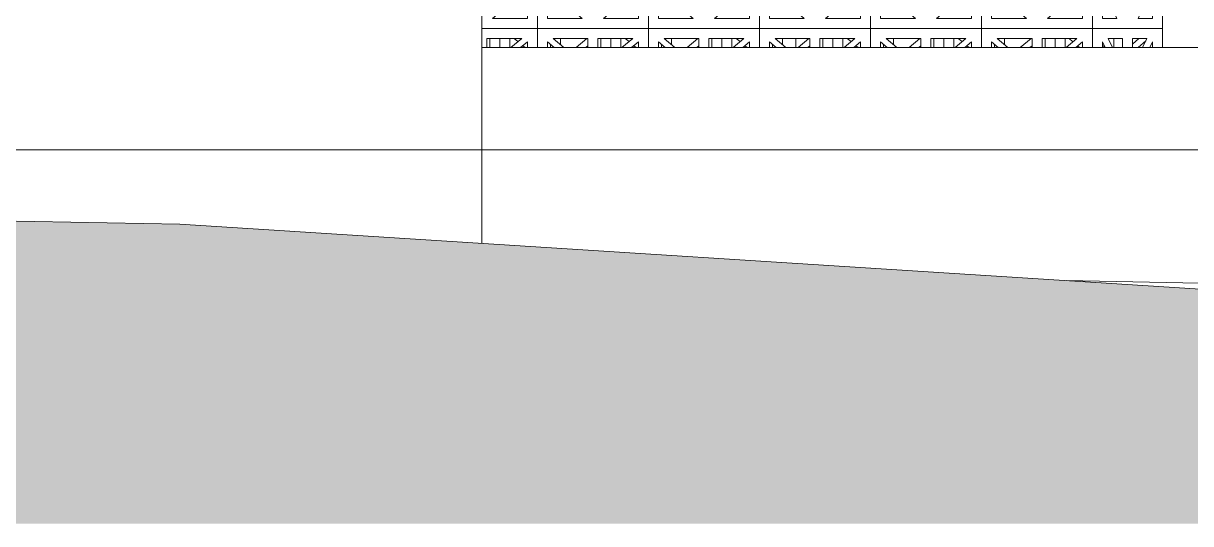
# Model space of a CAD drawing. Header units: millimetres. Extents: x -35517 to 139323, y -3702 to 5999.
# Drawn here: x 50039 to 52373, y -1145 to -145 of the extents above; entities that cross this region are included whole.
import ezdxf

# ---------------------------------------------------------------- set-up
doc = ezdxf.new("R2010")
doc.units = ezdxf.units.MM
for name, color, linetype, lineweight in [('A-DETL-GENF', 92, 'Continuous', 5), ('A-DETL-THIN', 151, 'Continuous', 5), ('A-GLAZ-CURT', 52, 'Continuous', 5), ('A-WALL', 113, 'Continuous', 9), ('C-TOPO', 7, 'Continuous', 5), ('G-ANNO-TEXT', 231, 'Continuous', 5)]:
    doc.layers.add(name, color=color, linetype=linetype, lineweight=lineweight)

# ---------------------------------------------------------------- blocks, each defined once
blk = doc.blocks.new('The BREEZEBLOCK Family1 - The BREEZEBLOCK Family1-V180-GENERAL SOUTH ELEVATION')
at = {"layer": 'A-GLAZ-CURT'}
for p, q in [((31243.6, -154.5), (31132.2, -154.5)), ((31243.6, -192.9), (31243.6, -154.5)), ((31142.6, -192.9), (31142.6, -174.5)), ((31142.6, -174.5), (31212.3, -174.5)), ((31212.3, -174.5), (31190.7, -192.9)), ((31210, -192.9), (31223.6, -181.4)), ((31223.6, -181.4), (31223.6, -192.9))]:
    blk.add_line(p, q, dxfattribs=at)
blk = doc.blocks.new('The BREEZEBLOCK Family1 - The BREEZEBLOCK Family1-V181-GENERAL SOUTH ELEVATION')
at = {"layer": 'A-GLAZ-CURT'}
for p, q in [((31243.6, -154.5), (31243.6, -192.9)), ((31465.6, -154.5), (31243.6, -154.5)), ((31465.6, -192.9), (31465.6, -154.5)), ((31263.6, -192.9), (31263.6, -181.4)), ((31263.6, -181.4), (31277.1, -192.9)), ((31274.8, -174.5), (31344.6, -174.5)), ((31296.5, -192.9), (31274.8, -174.5)), ((31344.6, -174.5), (31344.6, -192.9)), ((31364.6, -192.9), (31364.6, -174.5)), ((31364.6, -174.5), (31434.3, -174.5)), ((31434.3, -174.5), (31412.7, -192.9)), ((31432, -192.9), (31445.6, -181.4)), ((31445.6, -181.4), (31445.6, -192.9))]:
    blk.add_line(p, q, dxfattribs=at)
blk = doc.blocks.new('The BREEZEBLOCK Family1 - The BREEZEBLOCK Family1-1267695-GENERAL SOUTH ELEVATION')
at = {"layer": 'A-GLAZ-CURT'}
for p, q in [((32353.6, -154.5), (32353.6, -192.9)), ((32493.6, -154.5), (32353.6, -154.5)), ((32493.6, -192.9), (32493.6, -154.5)), ((32373.6, -192.9), (32373.6, -181.4)), ((32373.6, -181.4), (32379.1, -192.9)), ((32384.8, -174.5), (32413.6, -174.5)), ((32393.7, -192.9), (32384.8, -174.5)), ((32413.6, -174.5), (32413.6, -192.9)), ((32433.6, -192.9), (32433.6, -174.5)), ((32433.6, -174.5), (32462.3, -174.5)), ((32462.3, -174.5), (32453.4, -192.9)), ((32468, -192.9), (32473.6, -181.4)), ((32473.6, -181.4), (32473.6, -192.9))]:
    blk.add_line(p, q, dxfattribs=at)
blk = doc.blocks.new('The BREEZEBLOCK Family1 - The BREEZEBLOCK Family1-V182-GENERAL SOUTH ELEVATION')
at = {"layer": 'A-GLAZ-CURT'}
for p, q in [((31243.6, -48.5), (31132.2, -48.5)), ((31142.6, -127.7), (31142.6, -68.5)), ((31142.6, -68.5), (31212.3, -68.5)), ((31212.3, -68.5), (31142.6, -127.7)), ((31243.6, -154.5), (31243.6, -48.5)), ((31153.8, -134.5), (31223.6, -75.4)), ((31223.6, -75.4), (31223.6, -134.5)), ((31223.6, -134.5), (31153.8, -134.5)), ((31132.2, -154.5), (31243.6, -154.5))]:
    blk.add_line(p, q, dxfattribs=at)
blk = doc.blocks.new('The BREEZEBLOCK Family1 - The BREEZEBLOCK Family1-V183-GENERAL SOUTH ELEVATION')
at = {"layer": 'A-GLAZ-CURT'}
for p, q in [((31243.6, -48.5), (31243.6, -154.5)), ((31465.6, -48.5), (31243.6, -48.5)), ((31274.8, -68.5), (31344.6, -68.5)), ((31344.6, -127.7), (31274.8, -68.5)), ((31344.6, -68.5), (31344.6, -127.7)), ((31364.6, -127.7), (31364.6, -68.5)), ((31364.6, -68.5), (31434.3, -68.5)), ((31434.3, -68.5), (31364.6, -127.7)), ((31465.6, -154.5), (31465.6, -48.5)), ((31263.6, -134.5), (31263.6, -75.4)), ((31263.6, -75.4), (31333.3, -134.5)), ((31375.8, -134.5), (31445.6, -75.4)), ((31445.6, -75.4), (31445.6, -134.5)), ((31333.3, -134.5), (31263.6, -134.5)), ((31445.6, -134.5), (31375.8, -134.5)), ((31243.6, -154.5), (31465.6, -154.5))]:
    blk.add_line(p, q, dxfattribs=at)
blk = doc.blocks.new('The BREEZEBLOCK Family1 - The BREEZEBLOCK Family1-V184-GENERAL SOUTH ELEVATION')
at = {"layer": 'A-GLAZ-CURT'}
for p, q in [((32353.6, -48.5), (32353.6, -154.5)), ((32493.6, -48.5), (32353.6, -48.5)), ((32384.8, -68.5), (32413.6, -68.5)), ((32413.6, -127.7), (32384.8, -68.5)), ((32413.6, -68.5), (32413.6, -127.7)), ((32433.6, -127.7), (32433.6, -68.5)), ((32433.6, -68.5), (32462.3, -68.5)), ((32462.3, -68.5), (32433.6, -127.7)), ((32493.6, -154.5), (32493.6, -48.5)), ((32373.6, -134.5), (32373.6, -75.4)), ((32373.6, -75.4), (32402.3, -134.5)), ((32444.8, -134.5), (32473.6, -75.4)), ((32473.6, -75.4), (32473.6, -134.5)), ((32402.3, -134.5), (32373.6, -134.5)), ((32473.6, -134.5), (32444.8, -134.5)), ((32353.6, -154.5), (32493.6, -154.5))]:
    blk.add_line(p, q, dxfattribs=at)
blk = doc.blocks.new('The BREEZEBLOCK Family1 - The BREEZEBLOCK Family1-V198-GENERAL SOUTH ELEVATION')
at = {"layer": 'A-GLAZ-CURT'}
for p, q in [((31148.6, -174.5), (31148.6, -192.9)), ((31168.6, -192.9), (31168.6, -174.5))]:
    blk.add_line(p, q, dxfattribs=at)
blk = doc.blocks.new('The BREEZEBLOCK Family1 - The BREEZEBLOCK Family1-V199-GENERAL SOUTH ELEVATION')
at = {"layer": 'A-GLAZ-CURT'}
for p, q in [((31168.6, -174.5), (31168.6, -192.9)), ((31188.6, -192.9), (31188.6, -174.5)), ((31197.2, -174.5), (31204.7, -180.9)), ((31269.6, -186.5), (31269.6, -192.9)), ((31289.6, -187), (31289.6, -174.5)), ((31342.6, -174.5), (31321, -192.9)), ((31370.6, -174.5), (31370.6, -192.9)), ((31390.6, -192.9), (31390.6, -174.5)), ((31214.4, -189.2), (31218.8, -192.9)), ((31340.3, -192.9), (31344.6, -189.3))]:
    blk.add_line(p, q, dxfattribs=at)
blk = doc.blocks.new('The BREEZEBLOCK Family1 - The BREEZEBLOCK Family1-V200-GENERAL SOUTH ELEVATION')
at = {"layer": 'A-GLAZ-CURT'}
for p, q in [((32056.6, -174.5), (32056.6, -192.9)), ((32076.6, -192.9), (32076.6, -174.5)), ((32085.2, -174.5), (32092.7, -180.9)), ((32157.6, -186.5), (32157.6, -192.9)), ((32177.6, -187), (32177.6, -174.5)), ((32230.6, -174.5), (32209, -192.9)), ((32258.6, -174.5), (32258.6, -192.9)), ((32278.6, -192.9), (32278.6, -174.5)), ((32102.4, -189.2), (32106.8, -192.9)), ((32228.8, -192.4), (32232.6, -189.3))]:
    blk.add_line(p, q, dxfattribs=at)
blk = doc.blocks.new('The BREEZEBLOCK Family1 - The BREEZEBLOCK Family1-1267697-GENERAL SOUTH ELEVATION')
at = {"layer": 'A-GLAZ-CURT'}
for p, q in [((32278.6, -174.5), (32278.6, -192.9)), ((32298.6, -192.9), (32298.6, -174.5)), ((32306.7, -174.5), (32314.3, -181.3)), ((32376.1, -186.5), (32376.1, -192.9)), ((32396.1, -192.9), (32396.1, -174.5)), ((32446.4, -174.5), (32433.6, -186)), ((32444.8, -192.9), (32460, -179.4)), ((32323.8, -189.7), (32327.3, -192.9))]:
    blk.add_line(p, q, dxfattribs=at)

msp = doc.modelspace()

# ---------------------------------------------------------------- hatches: boundary and pattern name
at = {"layer": 'A-DETL-GENF'}
h = msp.add_hatch(dxfattribs=at)
h.set_pattern_fill('FP_79', style=0, pattern_type=2)
h.set_pattern_definition([(45, (87898.65, 32702.56), (0, 179.99969), [127.279, -127.279]), (45, (87928.65, 32672.56), (0, 179.99969), [127.279, -127.279]), (45, (87958.65, 32642.56), (0, 179.99969), [127.279, -127.279]), (315, (87988.65, 32642.56), (179.99969, 0), [127.279, -127.279]), (315, (88018.65, 32672.56), (179.99969, 0), [127.279, -127.279]), (315, (88048.65, 32702.56), (179.99969, 0), [127.279, -127.279])])
h.paths.add_polyline_path([(55482, -1144.7), (55482, -678.1), (52429.3, -678.1), (50337, -545.5), (48151.9, -507.3), (42190.5, -493.3), (27389, -234.8), (20061.4, 64), (18816.8, 110), (18816.8, 607.5), (13669.1, 967.4), (13669.1, -1144.7), (53131.4, -1144.7)])

# ---------------------------------------------------------------- linework, layer by layer
at = {"layer": 'A-DETL-THIN'}
for p, q in [((50351.5, -545.7), (48151.9, -507.3)), ((52429.3, -678.1), (50351.5, -545.7))]:
    msp.add_line(p, q, dxfattribs=at)
at = {"layer": 'A-WALL'}
for p, q in [((50955.4, -584.2), (50955.4, 275.3)), ((51583.8, -192.9), (51583.8, -174.5)), ((55482, -192.9), (50955.4, -192.9))]:
    msp.add_line(p, q, dxfattribs=at)
at = {"layer": 'C-TOPO'}
msp.add_line((52124.4, -658.7), (53157.1, -678.1), dxfattribs=at)
msp.add_line((52124.4, -658.7), (53157.1, -678.1), dxfattribs=at)
at = {"layer": 'G-ANNO-TEXT', "color": 7}
msp.add_line((47483.8, -397.3), (56490.8, -397.3), dxfattribs=at)

# ---------------------------------------------------------------- block references
at = {"layer": 'A-GLAZ-CURT'}
for name, p in [('The BREEZEBLOCK Family1 - The BREEZEBLOCK Family1-V182-GENERAL SOUTH ELEVATION', (19823.2, 0)), ('The BREEZEBLOCK Family1 - The BREEZEBLOCK Family1-V183-GENERAL SOUTH ELEVATION', (19823.2, 0)), ('The BREEZEBLOCK Family1 - The BREEZEBLOCK Family1-V183-GENERAL SOUTH ELEVATION', (20045.2, 0)), ('The BREEZEBLOCK Family1 - The BREEZEBLOCK Family1-V183-GENERAL SOUTH ELEVATION', (20267.2, 0)), ('The BREEZEBLOCK Family1 - The BREEZEBLOCK Family1-V183-GENERAL SOUTH ELEVATION', (20489.2, 0)), ('The BREEZEBLOCK Family1 - The BREEZEBLOCK Family1-V183-GENERAL SOUTH ELEVATION', (20711.2, 0)), ('The BREEZEBLOCK Family1 - The BREEZEBLOCK Family1-V184-GENERAL SOUTH ELEVATION', (19823.2, 0)), ('The BREEZEBLOCK Family1 - The BREEZEBLOCK Family1-V180-GENERAL SOUTH ELEVATION', (19823.2, 0)), ('The BREEZEBLOCK Family1 - The BREEZEBLOCK Family1-V181-GENERAL SOUTH ELEVATION', (19823.2, 0)), ('The BREEZEBLOCK Family1 - The BREEZEBLOCK Family1-V181-GENERAL SOUTH ELEVATION', (20045.2, 0)), ('The BREEZEBLOCK Family1 - The BREEZEBLOCK Family1-V181-GENERAL SOUTH ELEVATION', (20267.2, 0)), ('The BREEZEBLOCK Family1 - The BREEZEBLOCK Family1-V181-GENERAL SOUTH ELEVATION', (20489.2, 0)), ('The BREEZEBLOCK Family1 - The BREEZEBLOCK Family1-V181-GENERAL SOUTH ELEVATION', (20711.2, 0)), ('The BREEZEBLOCK Family1 - The BREEZEBLOCK Family1-1267695-GENERAL SOUTH ELEVATION', (19823.2, 0)), ('The BREEZEBLOCK Family1 - The BREEZEBLOCK Family1-V198-GENERAL SOUTH ELEVATION', (19823.2, 0)), ('The BREEZEBLOCK Family1 - The BREEZEBLOCK Family1-V199-GENERAL SOUTH ELEVATION', (19823.2, 0)), ('The BREEZEBLOCK Family1 - The BREEZEBLOCK Family1-V199-GENERAL SOUTH ELEVATION', (20045.2, 0)), ('The BREEZEBLOCK Family1 - The BREEZEBLOCK Family1-V199-GENERAL SOUTH ELEVATION', (20267.2, 0)), ('The BREEZEBLOCK Family1 - The BREEZEBLOCK Family1-V199-GENERAL SOUTH ELEVATION', (20489.2, 0)), ('The BREEZEBLOCK Family1 - The BREEZEBLOCK Family1-V200-GENERAL SOUTH ELEVATION', (19823.2, 0)), ('The BREEZEBLOCK Family1 - The BREEZEBLOCK Family1-1267697-GENERAL SOUTH ELEVATION', (19823.2, 0))]:
    msp.add_blockref(name, p, dxfattribs=at)

doc.saveas('drawing.dxf')
